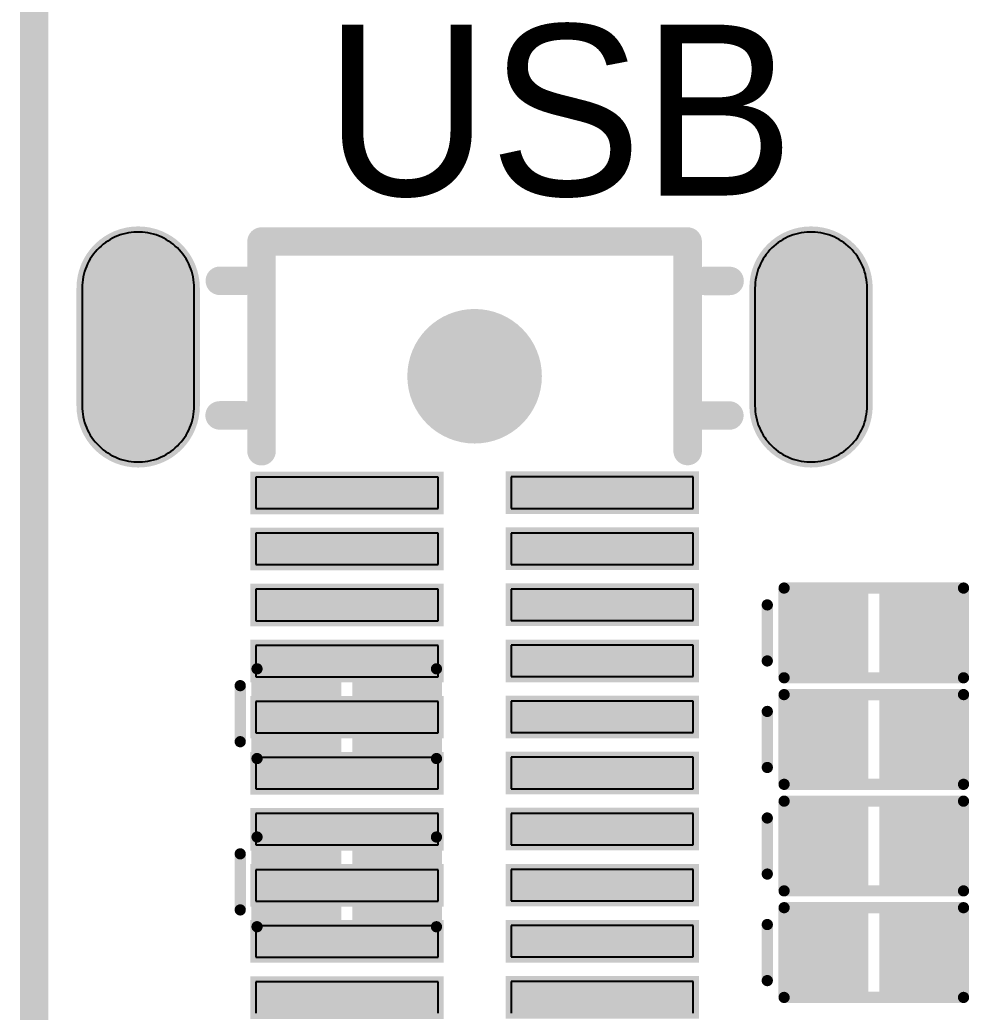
# Model space of a CAD drawing. Header units: millimetres. Extents: x 19.13 to 23.12, y 5.07 to 8.34.
# Drawn here: x 19.1324 to 19.4657, y 5.3896 to 5.738 of the extents above; entities that cross this region are included whole.
import ezdxf

# ---------------------------------------------------------------- set-up
doc = ezdxf.new("R2010")
doc.units = ezdxf.units.MM
doc.header["$MEASUREMENT"] = 0
for name, color, linetype in [('BottomLayer', 5, 'Continuous'), ('BottomOverlay', 54, 'Continuous'), ('BottomPaste', 16, 'Continuous'), ('BottomSolder', 6, 'Continuous'), ('KeepOutLayer', 6, 'Continuous'), ('Mechanical15', 56, 'Continuous'), ('MidLayer1', 16, 'Continuous'), ('MidLayer2', 76, 'Continuous'), ('MidLayer3', 90, 'Continuous'), ('MidLayer4', 156, 'Continuous'), ('MultiLayer', 9, 'Continuous'), ('TopLayer', 1, 'Continuous'), ('TopOverlay', 2, 'Continuous'), ('TopPaste', 8, 'Continuous'), ('TopSolder', 216, 'Continuous')]:
    doc.layers.add(name, color=color, linetype=linetype)

# ---------------------------------------------------------------- blocks, each defined once
blk = doc.blocks.new('ESD0402_B_243')
at = {"layer": 'BottomLayer'}
for points in [[(-0.00591, -0.01181), (-0.00591, 0.01181), (-0.02756, -0.01181), (-0.02756, 0.01181)], [(0.02756, -0.01181), (0.02756, 0.01181), (0.00591, -0.01181), (0.00591, 0.01181)]]:
    blk.add_solid(points, dxfattribs=at)
at = {"layer": 'BottomOverlay', "const_width": 0.00394}
for points in [[(-0.0315, 0.01575), (-0.0315, -0.01575)], [(0.0315, 0.01575), (-0.0315, 0.01575)], [(0.0315, 0.01575), (0.0315, -0.01575)], [(0.0374, 0.00984), (0.0374, -0.00984)], [(0.0315, -0.01575), (-0.0315, -0.01575)]]:
    blk.add_lwpolyline(points, dxfattribs=at)
at = {"layer": 'BottomOverlay', "const_width": 0.00197}
for points in [[(-0.03248, 0.01575, 1), (-0.03051, 0.01575, 1)], [(-0.03248, 0.01575, 1), (-0.03051, 0.01575, 1)], [(0.03051, 0.01575, 1), (0.03248, 0.01575, 1)], [(0.03051, 0.01575, 1), (0.03248, 0.01575, 1)], [(0.03642, 0.00984, 1), (0.03839, 0.00984, 1)], [(0.03642, -0.00984, 1), (0.03839, -0.00984, 1)], [(-0.03248, -0.01575, 1), (-0.03051, -0.01575, 1)], [(-0.03248, -0.01575, 1), (-0.03051, -0.01575, 1)], [(0.03051, -0.01575, 1), (0.03248, -0.01575, 1)], [(0.03051, -0.01575, 1), (0.03248, -0.01575, 1)]]:
    blk.add_lwpolyline(points, format="xyb", close=True, dxfattribs=at)
at = {"layer": 'BottomPaste'}
for points in [[(-0.00591, -0.01181), (-0.00591, 0.01181), (-0.02756, -0.01181), (-0.02756, 0.01181)], [(0.02756, -0.01181), (0.02756, 0.01181), (0.00591, -0.01181), (0.00591, 0.01181)]]:
    blk.add_solid(points, dxfattribs=at)
at = {"layer": 'BottomSolder'}
for points in [[(-0.00191, -0.01581), (-0.00191, 0.01581), (-0.03156, -0.01581), (-0.03156, 0.01581)], [(0.03156, -0.01581), (0.03156, 0.01581), (0.00191, -0.01581), (0.00191, 0.01581)]]:
    blk.add_solid(points, dxfattribs=at)
blk = doc.blocks.new('ESD0402_B_244')
at = {"layer": 'BottomLayer'}
for points in [[(-0.00591, -0.01181), (-0.00591, 0.01181), (-0.02756, -0.01181), (-0.02756, 0.01181)], [(0.02756, -0.01181), (0.02756, 0.01181), (0.00591, -0.01181), (0.00591, 0.01181)]]:
    blk.add_solid(points, dxfattribs=at)
at = {"layer": 'BottomOverlay', "const_width": 0.00394}
for points in [[(-0.0315, 0.01575), (-0.0315, -0.01575)], [(0.0315, 0.01575), (-0.0315, 0.01575)], [(0.0315, 0.01575), (0.0315, -0.01575)], [(0.0374, 0.00984), (0.0374, -0.00984)], [(0.0315, -0.01575), (-0.0315, -0.01575)]]:
    blk.add_lwpolyline(points, dxfattribs=at)
at = {"layer": 'BottomOverlay', "const_width": 0.00197}
for points in [[(-0.03248, 0.01575, 1), (-0.03051, 0.01575, 1)], [(-0.03248, 0.01575, 1), (-0.03051, 0.01575, 1)], [(0.03051, 0.01575, 1), (0.03248, 0.01575, 1)], [(0.03051, 0.01575, 1), (0.03248, 0.01575, 1)], [(0.03642, 0.00984, 1), (0.03839, 0.00984, 1)], [(0.03642, -0.00984, 1), (0.03839, -0.00984, 1)], [(-0.03248, -0.01575, 1), (-0.03051, -0.01575, 1)], [(-0.03248, -0.01575, 1), (-0.03051, -0.01575, 1)], [(0.03051, -0.01575, 1), (0.03248, -0.01575, 1)], [(0.03051, -0.01575, 1), (0.03248, -0.01575, 1)]]:
    blk.add_lwpolyline(points, format="xyb", close=True, dxfattribs=at)
at = {"layer": 'BottomPaste'}
for points in [[(-0.00591, -0.01181), (-0.00591, 0.01181), (-0.02756, -0.01181), (-0.02756, 0.01181)], [(0.02756, -0.01181), (0.02756, 0.01181), (0.00591, -0.01181), (0.00591, 0.01181)]]:
    blk.add_solid(points, dxfattribs=at)
at = {"layer": 'BottomSolder'}
for points in [[(-0.00191, -0.01581), (-0.00191, 0.01581), (-0.03156, -0.01581), (-0.03156, 0.01581)], [(0.03156, -0.01581), (0.03156, 0.01581), (0.00191, -0.01581), (0.00191, 0.01581)]]:
    blk.add_solid(points, dxfattribs=at)
blk = doc.blocks.new('ESD0402_B_245')
at = {"layer": 'BottomLayer'}
for points in [[(-0.00591, -0.01181), (-0.00591, 0.01181), (-0.02756, -0.01181), (-0.02756, 0.01181)], [(0.02756, -0.01181), (0.02756, 0.01181), (0.00591, -0.01181), (0.00591, 0.01181)]]:
    blk.add_solid(points, dxfattribs=at)
at = {"layer": 'BottomOverlay', "const_width": 0.00394}
for points in [[(-0.0315, 0.01575), (-0.0315, -0.01575)], [(0.0315, 0.01575), (-0.0315, 0.01575)], [(0.0315, 0.01575), (0.0315, -0.01575)], [(0.0374, 0.00984), (0.0374, -0.00984)], [(0.0315, -0.01575), (-0.0315, -0.01575)]]:
    blk.add_lwpolyline(points, dxfattribs=at)
at = {"layer": 'BottomOverlay', "const_width": 0.00197}
for points in [[(-0.03248, 0.01575, 1), (-0.03051, 0.01575, 1)], [(-0.03248, 0.01575, 1), (-0.03051, 0.01575, 1)], [(0.03051, 0.01575, 1), (0.03248, 0.01575, 1)], [(0.03051, 0.01575, 1), (0.03248, 0.01575, 1)], [(0.03642, 0.00984, 1), (0.03839, 0.00984, 1)], [(0.03642, -0.00984, 1), (0.03839, -0.00984, 1)], [(-0.03248, -0.01575, 1), (-0.03051, -0.01575, 1)], [(-0.03248, -0.01575, 1), (-0.03051, -0.01575, 1)], [(0.03051, -0.01575, 1), (0.03248, -0.01575, 1)], [(0.03051, -0.01575, 1), (0.03248, -0.01575, 1)]]:
    blk.add_lwpolyline(points, format="xyb", close=True, dxfattribs=at)
at = {"layer": 'BottomPaste'}
for points in [[(-0.00591, -0.01181), (-0.00591, 0.01181), (-0.02756, -0.01181), (-0.02756, 0.01181)], [(0.02756, -0.01181), (0.02756, 0.01181), (0.00591, -0.01181), (0.00591, 0.01181)]]:
    blk.add_solid(points, dxfattribs=at)
at = {"layer": 'BottomSolder'}
for points in [[(-0.00191, -0.01581), (-0.00191, 0.01581), (-0.03156, -0.01581), (-0.03156, 0.01581)], [(0.03156, -0.01581), (0.03156, 0.01581), (0.00191, -0.01581), (0.00191, 0.01581)]]:
    blk.add_solid(points, dxfattribs=at)
blk = doc.blocks.new('ESD0402_B_246')
at = {"layer": 'BottomLayer'}
for points in [[(-0.00591, -0.01181), (-0.00591, 0.01181), (-0.02756, -0.01181), (-0.02756, 0.01181)], [(0.02756, -0.01181), (0.02756, 0.01181), (0.00591, -0.01181), (0.00591, 0.01181)]]:
    blk.add_solid(points, dxfattribs=at)
at = {"layer": 'BottomOverlay', "const_width": 0.00394}
for points in [[(-0.0315, 0.01575), (-0.0315, -0.01575)], [(0.0315, 0.01575), (-0.0315, 0.01575)], [(0.0315, 0.01575), (0.0315, -0.01575)], [(0.0374, 0.00984), (0.0374, -0.00984)], [(0.0315, -0.01575), (-0.0315, -0.01575)]]:
    blk.add_lwpolyline(points, dxfattribs=at)
at = {"layer": 'BottomOverlay', "const_width": 0.00197}
for points in [[(-0.03248, 0.01575, 1), (-0.03051, 0.01575, 1)], [(-0.03248, 0.01575, 1), (-0.03051, 0.01575, 1)], [(0.03051, 0.01575, 1), (0.03248, 0.01575, 1)], [(0.03051, 0.01575, 1), (0.03248, 0.01575, 1)], [(0.03642, 0.00984, 1), (0.03839, 0.00984, 1)], [(0.03642, -0.00984, 1), (0.03839, -0.00984, 1)], [(-0.03248, -0.01575, 1), (-0.03051, -0.01575, 1)], [(-0.03248, -0.01575, 1), (-0.03051, -0.01575, 1)], [(0.03051, -0.01575, 1), (0.03248, -0.01575, 1)], [(0.03051, -0.01575, 1), (0.03248, -0.01575, 1)]]:
    blk.add_lwpolyline(points, format="xyb", close=True, dxfattribs=at)
at = {"layer": 'BottomPaste'}
for points in [[(-0.00591, -0.01181), (-0.00591, 0.01181), (-0.02756, -0.01181), (-0.02756, 0.01181)], [(0.02756, -0.01181), (0.02756, 0.01181), (0.00591, -0.01181), (0.00591, 0.01181)]]:
    blk.add_solid(points, dxfattribs=at)
at = {"layer": 'BottomSolder'}
for points in [[(-0.00191, -0.01581), (-0.00191, 0.01581), (-0.03156, -0.01581), (-0.03156, 0.01581)], [(0.03156, -0.01581), (0.03156, 0.01581), (0.00191, -0.01581), (0.00191, 0.01581)]]:
    blk.add_solid(points, dxfattribs=at)
blk = doc.blocks.new('ESD0402_B_247')
at = {"layer": 'BottomLayer'}
for points in [[(-0.00591, -0.01181), (-0.00591, 0.01181), (-0.02756, -0.01181), (-0.02756, 0.01181)], [(0.02756, -0.01181), (0.02756, 0.01181), (0.00591, -0.01181), (0.00591, 0.01181)]]:
    blk.add_solid(points, dxfattribs=at)
at = {"layer": 'BottomOverlay', "const_width": 0.00394}
for points in [[(-0.0315, 0.01575), (-0.0315, -0.01575)], [(0.0315, 0.01575), (-0.0315, 0.01575)], [(0.0315, 0.01575), (0.0315, -0.01575)], [(0.0374, 0.00984), (0.0374, -0.00984)], [(0.0315, -0.01575), (-0.0315, -0.01575)]]:
    blk.add_lwpolyline(points, dxfattribs=at)
at = {"layer": 'BottomOverlay', "const_width": 0.00197}
for points in [[(-0.03248, 0.01575, 1), (-0.03051, 0.01575, 1)], [(-0.03248, 0.01575, 1), (-0.03051, 0.01575, 1)], [(0.03051, 0.01575, 1), (0.03248, 0.01575, 1)], [(0.03051, 0.01575, 1), (0.03248, 0.01575, 1)], [(0.03642, 0.00984, 1), (0.03839, 0.00984, 1)], [(0.03642, -0.00984, 1), (0.03839, -0.00984, 1)], [(-0.03248, -0.01575, 1), (-0.03051, -0.01575, 1)], [(-0.03248, -0.01575, 1), (-0.03051, -0.01575, 1)], [(0.03051, -0.01575, 1), (0.03248, -0.01575, 1)], [(0.03051, -0.01575, 1), (0.03248, -0.01575, 1)]]:
    blk.add_lwpolyline(points, format="xyb", close=True, dxfattribs=at)
at = {"layer": 'BottomPaste'}
for points in [[(-0.00591, -0.01181), (-0.00591, 0.01181), (-0.02756, -0.01181), (-0.02756, 0.01181)], [(0.02756, -0.01181), (0.02756, 0.01181), (0.00591, -0.01181), (0.00591, 0.01181)]]:
    blk.add_solid(points, dxfattribs=at)
at = {"layer": 'BottomSolder'}
for points in [[(-0.00191, -0.01581), (-0.00191, 0.01581), (-0.03156, -0.01581), (-0.03156, 0.01581)], [(0.03156, -0.01581), (0.03156, 0.01581), (0.00191, -0.01581), (0.00191, 0.01581)]]:
    blk.add_solid(points, dxfattribs=at)
blk = doc.blocks.new('ESD0402_B_248')
at = {"layer": 'BottomLayer'}
for points in [[(-0.00591, -0.01181), (-0.00591, 0.01181), (-0.02756, -0.01181), (-0.02756, 0.01181)], [(0.02756, -0.01181), (0.02756, 0.01181), (0.00591, -0.01181), (0.00591, 0.01181)]]:
    blk.add_solid(points, dxfattribs=at)
at = {"layer": 'BottomOverlay', "const_width": 0.00394}
for points in [[(-0.0315, 0.01575), (-0.0315, -0.01575)], [(0.0315, 0.01575), (-0.0315, 0.01575)], [(0.0315, 0.01575), (0.0315, -0.01575)], [(0.0374, 0.00984), (0.0374, -0.00984)], [(0.0315, -0.01575), (-0.0315, -0.01575)]]:
    blk.add_lwpolyline(points, dxfattribs=at)
at = {"layer": 'BottomOverlay', "const_width": 0.00197}
for points in [[(-0.03248, 0.01575, 1), (-0.03051, 0.01575, 1)], [(-0.03248, 0.01575, 1), (-0.03051, 0.01575, 1)], [(0.03051, 0.01575, 1), (0.03248, 0.01575, 1)], [(0.03051, 0.01575, 1), (0.03248, 0.01575, 1)], [(0.03642, 0.00984, 1), (0.03839, 0.00984, 1)], [(0.03642, -0.00984, 1), (0.03839, -0.00984, 1)], [(-0.03248, -0.01575, 1), (-0.03051, -0.01575, 1)], [(-0.03248, -0.01575, 1), (-0.03051, -0.01575, 1)], [(0.03051, -0.01575, 1), (0.03248, -0.01575, 1)], [(0.03051, -0.01575, 1), (0.03248, -0.01575, 1)]]:
    blk.add_lwpolyline(points, format="xyb", close=True, dxfattribs=at)
at = {"layer": 'BottomPaste'}
for points in [[(-0.00591, -0.01181), (-0.00591, 0.01181), (-0.02756, -0.01181), (-0.02756, 0.01181)], [(0.02756, -0.01181), (0.02756, 0.01181), (0.00591, -0.01181), (0.00591, 0.01181)]]:
    blk.add_solid(points, dxfattribs=at)
at = {"layer": 'BottomSolder'}
for points in [[(-0.00191, -0.01581), (-0.00191, 0.01581), (-0.03156, -0.01581), (-0.03156, 0.01581)], [(0.03156, -0.01581), (0.03156, 0.01581), (0.00191, -0.01581), (0.00191, 0.01581)]]:
    blk.add_solid(points, dxfattribs=at)
blk = doc.blocks.new('TYPE_C_SMD_GT_USB_7092A_502')
at = {"layer": 'BottomLayer', "const_width": 0.03937}
for points in [[(-0.11811, -0.13878), (-0.11811, -0.18012)], [(0.11811, -0.13878), (0.11811, -0.18012)]]:
    blk.add_lwpolyline(points, dxfattribs=at)
at = {"layer": 'BottomLayer'}
for points, const_width in [([(-0.12795, -0.13878, 1), (-0.10827, -0.13878, 1)], 0.01969), ([(0.10827, -0.13878, 1), (0.12795, -0.13878, 1)], 0.01969), ([(-0.01181, -0.14917, 1), (0.01181, -0.14917, 1)], 0.02362), ([(-0.12795, -0.18012, 1), (-0.10827, -0.18012, 1)], 0.01969), ([(0.10827, -0.18012, 1), (0.12795, -0.18012, 1)], 0.01969)]:
    blk.add_lwpolyline(points, format="xyb", close=True, dxfattribs=dict(at, const_width=const_width))
at = {"layer": 'BottomSolder', "const_width": 0.04331}
for points in [[(-0.11811, -0.13878), (-0.11811, -0.18012)], [(0.11811, -0.13878), (0.11811, -0.18012)]]:
    blk.add_lwpolyline(points, dxfattribs=at)
at = {"layer": 'BottomSolder', "const_width": 0.02165}
for points in [[(-0.12894, -0.13878, 1), (-0.10728, -0.13878, 1)], [(0.10728, -0.13878, 1), (0.12894, -0.13878, 1)], [(-0.12894, -0.18012, 1), (-0.10728, -0.18012, 1)], [(0.10728, -0.18012, 1), (0.12894, -0.18012, 1)]]:
    blk.add_lwpolyline(points, format="xyb", close=True, dxfattribs=at)
at = {"layer": 'Mechanical15'}
for points, const_width in [([(0.00984, -0.14917, 1), (-0.00984, -0.14917, 1)], 0.01969), ([(-0.01476, -0.14917, 1), (-0.00492, -0.14917, 1)], 0.00984), ([(0.00492, -0.14917, 1), (0.01476, -0.14917, 1)], 0.00984)]:
    blk.add_lwpolyline(points, format="xyb", close=True, dxfattribs=dict(at, const_width=const_width))
at = {"layer": 'MidLayer1', "const_width": 0.03937}
for points in [[(-0.11811, -0.13878), (-0.11811, -0.18012)], [(0.11811, -0.13878), (0.11811, -0.18012)]]:
    blk.add_lwpolyline(points, dxfattribs=at)
at = {"layer": 'MidLayer1'}
for points, const_width in [([(-0.12795, -0.13878, 1), (-0.10827, -0.13878, 1)], 0.01969), ([(0.10827, -0.13878, 1), (0.12795, -0.13878, 1)], 0.01969), ([(-0.01181, -0.14917, 1), (0.01181, -0.14917, 1)], 0.02362), ([(-0.12795, -0.18012, 1), (-0.10827, -0.18012, 1)], 0.01969), ([(0.10827, -0.18012, 1), (0.12795, -0.18012, 1)], 0.01969)]:
    blk.add_lwpolyline(points, format="xyb", close=True, dxfattribs=dict(at, const_width=const_width))
at = {"layer": 'MidLayer2', "const_width": 0.03937}
for points in [[(-0.11811, -0.13878), (-0.11811, -0.18012)], [(0.11811, -0.13878), (0.11811, -0.18012)]]:
    blk.add_lwpolyline(points, dxfattribs=at)
at = {"layer": 'MidLayer2'}
for points, const_width in [([(-0.12795, -0.13878, 1), (-0.10827, -0.13878, 1)], 0.01969), ([(0.10827, -0.13878, 1), (0.12795, -0.13878, 1)], 0.01969), ([(-0.01181, -0.14917, 1), (0.01181, -0.14917, 1)], 0.02362), ([(-0.12795, -0.18012, 1), (-0.10827, -0.18012, 1)], 0.01969), ([(0.10827, -0.18012, 1), (0.12795, -0.18012, 1)], 0.01969)]:
    blk.add_lwpolyline(points, format="xyb", close=True, dxfattribs=dict(at, const_width=const_width))
at = {"layer": 'MidLayer3', "const_width": 0.03937}
for points in [[(-0.11811, -0.13878), (-0.11811, -0.18012)], [(0.11811, -0.13878), (0.11811, -0.18012)]]:
    blk.add_lwpolyline(points, dxfattribs=at)
at = {"layer": 'MidLayer3'}
for points, const_width in [([(-0.12795, -0.13878, 1), (-0.10827, -0.13878, 1)], 0.01969), ([(0.10827, -0.13878, 1), (0.12795, -0.13878, 1)], 0.01969), ([(-0.01181, -0.14917, 1), (0.01181, -0.14917, 1)], 0.02362), ([(-0.12795, -0.18012, 1), (-0.10827, -0.18012, 1)], 0.01969), ([(0.10827, -0.18012, 1), (0.12795, -0.18012, 1)], 0.01969)]:
    blk.add_lwpolyline(points, format="xyb", close=True, dxfattribs=dict(at, const_width=const_width))
at = {"layer": 'MidLayer4', "const_width": 0.03937}
for points in [[(-0.11811, -0.13878), (-0.11811, -0.18012)], [(0.11811, -0.13878), (0.11811, -0.18012)]]:
    blk.add_lwpolyline(points, dxfattribs=at)
at = {"layer": 'MidLayer4'}
for points, const_width in [([(-0.12795, -0.13878, 1), (-0.10827, -0.13878, 1)], 0.01969), ([(0.10827, -0.13878, 1), (0.12795, -0.13878, 1)], 0.01969), ([(-0.01181, -0.14917, 1), (0.01181, -0.14917, 1)], 0.02362), ([(-0.12795, -0.18012, 1), (-0.10827, -0.18012, 1)], 0.01969), ([(0.10827, -0.18012, 1), (0.12795, -0.18012, 1)], 0.01969)]:
    blk.add_lwpolyline(points, format="xyb", close=True, dxfattribs=dict(at, const_width=const_width))
at = {"layer": 'MultiLayer', "const_width": 0.03937}
for points in [[(-0.11811, -0.13878), (-0.11811, -0.18012)], [(0.11811, -0.13878), (0.11811, -0.18012)]]:
    blk.add_lwpolyline(points, dxfattribs=at)
at = {"layer": 'MultiLayer'}
for points, const_width in [([(-0.12795, -0.13878, 1), (-0.10827, -0.13878, 1)], 0.01969), ([(0.10827, -0.13878, 1), (0.12795, -0.13878, 1)], 0.01969), ([(-0.01181, -0.14917, 1), (0.01181, -0.14917, 1)], 0.02362), ([(-0.12795, -0.18012, 1), (-0.10827, -0.18012, 1)], 0.01969), ([(0.10827, -0.18012, 1), (0.12795, -0.18012, 1)], 0.01969)]:
    blk.add_lwpolyline(points, format="xyb", close=True, dxfattribs=dict(at, const_width=const_width))
at = {"layer": 'TopLayer', "const_width": 0.03937}
for points in [[(-0.11811, -0.13878), (-0.11811, -0.18012)], [(0.11811, -0.13878), (0.11811, -0.18012)]]:
    blk.add_lwpolyline(points, dxfattribs=at)
at = {"layer": 'TopLayer'}
for points, const_width in [([(-0.12795, -0.13878, 1), (-0.10827, -0.13878, 1)], 0.01969), ([(0.10827, -0.13878, 1), (0.12795, -0.13878, 1)], 0.01969), ([(-0.01181, -0.14917, 1), (0.01181, -0.14917, 1)], 0.02362), ([(-0.12795, -0.18012, 1), (-0.10827, -0.18012, 1)], 0.01969), ([(0.10827, -0.18012, 1), (0.12795, -0.18012, 1)], 0.01969)]:
    blk.add_lwpolyline(points, format="xyb", close=True, dxfattribs=dict(at, const_width=const_width))
for points in [[(-0.07679, 0.07437), (-0.07679, 0.06335), (-0.01282, 0.07437), (-0.01282, 0.06335)], [(0.07679, 0.06343), (0.07679, 0.07445), (0.01282, 0.06343), (0.01282, 0.07445)], [(-0.07679, 0.05468), (-0.07679, 0.04366), (-0.01282, 0.05468), (-0.01282, 0.04366)], [(0.07679, 0.04374), (0.07679, 0.05476), (0.01282, 0.04374), (0.01282, 0.05476)], [(-0.07679, 0.035), (-0.07679, 0.02398), (-0.01282, 0.035), (-0.01282, 0.02398)], [(0.07679, 0.02406), (0.07679, 0.03508), (0.01282, 0.02406), (0.01282, 0.03508)], [(-0.07679, 0.01531), (-0.07679, 0.00429), (-0.01282, 0.01531), (-0.01282, 0.00429)], [(0.07679, 0.00437), (0.07679, 0.01539), (0.01282, 0.00437), (0.01282, 0.01539)], [(-0.07679, -0.00437), (-0.07679, -0.01539), (-0.01282, -0.00437), (-0.01282, -0.01539)], [(0.07679, -0.01531), (0.07679, -0.00429), (0.01282, -0.01531), (0.01282, -0.00429)], [(-0.07679, -0.02406), (-0.07679, -0.03508), (-0.01282, -0.02406), (-0.01282, -0.03508)], [(0.07679, -0.035), (0.07679, -0.02398), (0.01282, -0.035), (0.01282, -0.02398)], [(-0.07679, -0.04374), (-0.07679, -0.05476), (-0.01282, -0.04374), (-0.01282, -0.05476)], [(0.07679, -0.05468), (0.07679, -0.04366), (0.01282, -0.05468), (0.01282, -0.04366)], [(-0.07679, -0.06343), (-0.07679, -0.07445), (-0.01282, -0.06343), (-0.01282, -0.07445)], [(0.07679, -0.07437), (0.07679, -0.06335), (0.01282, -0.07437), (0.01282, -0.06335)], [(-0.07679, -0.08311), (-0.07679, -0.09413), (-0.01282, -0.08311), (-0.01282, -0.09413)], [(0.07679, -0.09405), (0.07679, -0.08303), (0.01282, -0.09405), (0.01282, -0.08303)], [(-0.07679, -0.1028), (-0.07679, -0.11382), (-0.01282, -0.1028), (-0.01282, -0.11382)], [(0.07679, -0.11374), (0.07679, -0.10272), (0.01282, -0.11374), (0.01282, -0.10272)]]:
    blk.add_solid(points, dxfattribs=at)
at = {"layer": 'TopOverlay', "const_width": 0.01}
for points in [[(-0.0748, -0.12292), (-0.0748, -0.19646)], [(0.0748, -0.12284), (0.0748, -0.19646)], [(-0.08071, -0.13538), (-0.08944, -0.13538)], [(0.08952, -0.13543), (0.08071, -0.13543)], [(-0.08071, -0.18263), (-0.08953, -0.18263)], [(0.08944, -0.18268), (0.08071, -0.18268)], [(0.0748, -0.19646), (-0.0748, -0.19646)]]:
    blk.add_lwpolyline(points, dxfattribs=at)
at = {"layer": 'TopOverlay', "const_width": 0.005}
for points in [[(-0.0773, -0.12292, 1), (-0.0723, -0.12292, 1)], [(0.0723, -0.12284, 1), (0.0773, -0.12284, 1)], [(-0.09194, -0.13538, 1), (-0.08694, -0.13538, 1)], [(-0.08321, -0.13538, 1), (-0.07821, -0.13538, 1)], [(0.07821, -0.13543, 1), (0.08321, -0.13543, 1)], [(0.08702, -0.13543, 1), (0.09202, -0.13543, 1)], [(-0.09203, -0.18263, 1), (-0.08703, -0.18263, 1)], [(-0.08321, -0.18263, 1), (-0.07821, -0.18263, 1)], [(0.07821, -0.18268, 1), (0.08321, -0.18268, 1)], [(0.08694, -0.18268, 1), (0.09194, -0.18268, 1)], [(-0.0773, -0.19646, 1), (-0.0723, -0.19646, 1)], [(-0.0773, -0.19646, 1), (-0.0723, -0.19646, 1)], [(0.0723, -0.19646, 1), (0.0773, -0.19646, 1)], [(0.0723, -0.19646, 1), (0.0773, -0.19646, 1)]]:
    blk.add_lwpolyline(points, format="xyb", close=True, dxfattribs=at)
at = {"layer": 'TopPaste'}
for p, q in [((-0.07679, 0.07437), (-0.07679, 0.06335)), ((-0.01282, 0.06335), (-0.01282, 0.07437)), ((0.01282, 0.07445), (0.01282, 0.06343)), ((0.07679, 0.06343), (0.07679, 0.07445)), ((-0.07679, 0.06335), (-0.01282, 0.06335)), ((0.01282, 0.06343), (0.07679, 0.06343)), ((-0.01282, 0.05468), (-0.07679, 0.05468)), ((-0.07679, 0.05468), (-0.07679, 0.04366)), ((-0.01282, 0.04366), (-0.01282, 0.05468)), ((0.07679, 0.05476), (0.01282, 0.05476)), ((0.01282, 0.05476), (0.01282, 0.04374)), ((0.07679, 0.04374), (0.07679, 0.05476)), ((-0.07679, 0.04366), (-0.01282, 0.04366)), ((0.01282, 0.04374), (0.07679, 0.04374)), ((-0.01282, 0.035), (-0.07679, 0.035)), ((-0.07679, 0.035), (-0.07679, 0.02398)), ((-0.01282, 0.02398), (-0.01282, 0.035)), ((0.07679, 0.03508), (0.01282, 0.03508)), ((0.01282, 0.03508), (0.01282, 0.02406)), ((0.07679, 0.02406), (0.07679, 0.03508)), ((-0.07679, 0.02398), (-0.01282, 0.02398)), ((0.01282, 0.02406), (0.07679, 0.02406)), ((-0.01282, 0.01531), (-0.07679, 0.01531)), ((-0.07679, 0.01531), (-0.07679, 0.00429)), ((-0.01282, 0.00429), (-0.01282, 0.01531)), ((0.07679, 0.01539), (0.01282, 0.01539)), ((0.01282, 0.01539), (0.01282, 0.00437)), ((0.07679, 0.00437), (0.07679, 0.01539)), ((-0.07679, 0.00429), (-0.01282, 0.00429)), ((0.01282, 0.00437), (0.07679, 0.00437)), ((-0.01282, -0.00437), (-0.07679, -0.00437)), ((-0.07679, -0.00437), (-0.07679, -0.01539)), ((-0.01282, -0.01539), (-0.01282, -0.00437)), ((0.07679, -0.00429), (0.01282, -0.00429)), ((0.01282, -0.00429), (0.01282, -0.01531)), ((0.07679, -0.01531), (0.07679, -0.00429)), ((-0.07679, -0.01539), (-0.01282, -0.01539)), ((0.01282, -0.01531), (0.07679, -0.01531)), ((-0.01282, -0.02406), (-0.07679, -0.02406)), ((-0.07679, -0.02406), (-0.07679, -0.03508)), ((-0.01282, -0.03508), (-0.01282, -0.02406)), ((0.07679, -0.02398), (0.01282, -0.02398)), ((0.01282, -0.02398), (0.01282, -0.035)), ((0.07679, -0.035), (0.07679, -0.02398)), ((-0.07679, -0.03508), (-0.01282, -0.03508)), ((0.01282, -0.035), (0.07679, -0.035)), ((-0.01282, -0.04374), (-0.07679, -0.04374)), ((-0.07679, -0.04374), (-0.07679, -0.05476)), ((-0.01282, -0.05476), (-0.01282, -0.04374)), ((0.07679, -0.04366), (0.01282, -0.04366)), ((0.01282, -0.04366), (0.01282, -0.05468)), ((0.07679, -0.05468), (0.07679, -0.04366)), ((-0.07679, -0.05476), (-0.01282, -0.05476)), ((0.01282, -0.05468), (0.07679, -0.05468)), ((-0.01282, -0.06343), (-0.07679, -0.06343)), ((-0.07679, -0.06343), (-0.07679, -0.07445)), ((-0.01282, -0.07445), (-0.01282, -0.06343)), ((0.07679, -0.06335), (0.01282, -0.06335)), ((0.01282, -0.06335), (0.01282, -0.07437)), ((0.07679, -0.07437), (0.07679, -0.06335)), ((-0.07679, -0.07445), (-0.01282, -0.07445)), ((0.01282, -0.07437), (0.07679, -0.07437)), ((-0.01282, -0.08311), (-0.07679, -0.08311)), ((-0.07679, -0.08311), (-0.07679, -0.09413)), ((-0.01282, -0.09413), (-0.01282, -0.08311)), ((0.07679, -0.08303), (0.01282, -0.08303)), ((0.01282, -0.08303), (0.01282, -0.09405)), ((0.07679, -0.09405), (0.07679, -0.08303)), ((0.01282, -0.09405), (0.07679, -0.09405)), ((-0.07679, -0.09413), (-0.01282, -0.09413)), ((-0.01282, -0.1028), (-0.07679, -0.1028)), ((-0.07679, -0.1028), (-0.07679, -0.11382)), ((-0.01282, -0.11382), (-0.01282, -0.1028)), ((0.07679, -0.10272), (0.01282, -0.10272)), ((0.01282, -0.10272), (0.01282, -0.11374)), ((0.07679, -0.11374), (0.07679, -0.10272)), ((-0.07679, -0.11382), (-0.01282, -0.11382)), ((0.01282, -0.11374), (0.07679, -0.11374)), ((-0.12795, -0.12173), (-0.12879, -0.12224)), ((-0.12709, -0.12126), (-0.12795, -0.12173)), ((-0.12621, -0.12084), (-0.12709, -0.12126)), ((-0.1253, -0.12046), (-0.12621, -0.12084)), ((-0.12438, -0.12012), (-0.1253, -0.12046)), ((-0.12344, -0.11983), (-0.12438, -0.12012)), ((-0.12249, -0.11959), (-0.12344, -0.11983)), ((-0.12153, -0.11939), (-0.12249, -0.11959)), ((-0.12056, -0.11925), (-0.12153, -0.11939)), ((-0.11958, -0.11915), (-0.12056, -0.11925)), ((-0.1186, -0.1191), (-0.11958, -0.11915)), ((-0.11762, -0.1191), (-0.1186, -0.1191)), ((-0.11664, -0.11915), (-0.11762, -0.1191)), ((-0.11566, -0.11925), (-0.11664, -0.11915)), ((-0.11469, -0.11939), (-0.11566, -0.11925)), ((-0.11373, -0.11959), (-0.11469, -0.11939)), ((-0.11278, -0.11983), (-0.11373, -0.11959)), ((-0.11184, -0.12012), (-0.11278, -0.11983)), ((-0.11092, -0.12046), (-0.11184, -0.12012)), ((-0.11001, -0.12084), (-0.11092, -0.12046)), ((-0.10913, -0.12126), (-0.11001, -0.12084)), ((-0.10827, -0.12173), (-0.10913, -0.12126)), ((-0.10743, -0.12224), (-0.10827, -0.12173)), ((0.10827, -0.12173), (0.10743, -0.12224)), ((0.10913, -0.12126), (0.10827, -0.12173)), ((0.11001, -0.12084), (0.10913, -0.12126)), ((0.11092, -0.12046), (0.11001, -0.12084)), ((0.11184, -0.12012), (0.11092, -0.12046)), ((0.11278, -0.11983), (0.11184, -0.12012)), ((0.11373, -0.11959), (0.11278, -0.11983)), ((0.11469, -0.11939), (0.11373, -0.11959)), ((0.11566, -0.11925), (0.11469, -0.11939)), ((0.11664, -0.11915), (0.11566, -0.11925)), ((0.11762, -0.1191), (0.11664, -0.11915)), ((0.1186, -0.1191), (0.11762, -0.1191)), ((0.11958, -0.11915), (0.1186, -0.1191)), ((0.12056, -0.11925), (0.11958, -0.11915)), ((0.12153, -0.11939), (0.12056, -0.11925)), ((0.12249, -0.11959), (0.12153, -0.11939)), ((0.12344, -0.11983), (0.12249, -0.11959)), ((0.12438, -0.12012), (0.12344, -0.11983)), ((0.1253, -0.12046), (0.12438, -0.12012)), ((0.12621, -0.12084), (0.1253, -0.12046)), ((0.12709, -0.12126), (0.12621, -0.12084)), ((0.12795, -0.12173), (0.12709, -0.12126)), ((0.12879, -0.12224), (0.12795, -0.12173)), ((-0.13254, -0.12539), (-0.13319, -0.12613)), ((-0.13185, -0.12469), (-0.13254, -0.12539)), ((-0.13114, -0.12402), (-0.13185, -0.12469)), ((-0.13038, -0.12339), (-0.13114, -0.12402)), ((-0.1296, -0.1228), (-0.13038, -0.12339)), ((-0.12879, -0.12224), (-0.1296, -0.1228)), ((-0.10662, -0.1228), (-0.10743, -0.12224)), ((-0.10584, -0.12339), (-0.10662, -0.1228)), ((-0.10508, -0.12402), (-0.10584, -0.12339)), ((-0.10436, -0.12469), (-0.10508, -0.12402)), ((-0.10368, -0.12539), (-0.10436, -0.12469)), ((-0.10303, -0.12613), (-0.10368, -0.12539)), ((0.10368, -0.12539), (0.10303, -0.12613)), ((0.10436, -0.12469), (0.10368, -0.12539)), ((0.10508, -0.12402), (0.10436, -0.12469)), ((0.10584, -0.12339), (0.10508, -0.12402)), ((0.10662, -0.1228), (0.10584, -0.12339)), ((0.10743, -0.12224), (0.10662, -0.1228)), ((0.1296, -0.1228), (0.12879, -0.12224)), ((0.13038, -0.12339), (0.1296, -0.1228)), ((0.13114, -0.12402), (0.13038, -0.12339)), ((0.13185, -0.12469), (0.13114, -0.12402)), ((0.13254, -0.12539), (0.13185, -0.12469)), ((0.13319, -0.12613), (0.13254, -0.12539)), ((-0.13491, -0.12852), (-0.1354, -0.12937)), ((-0.13437, -0.12769), (-0.13491, -0.12852)), ((-0.1338, -0.12689), (-0.13437, -0.12769)), ((-0.13319, -0.12613), (-0.1338, -0.12689)), ((-0.10242, -0.12689), (-0.10303, -0.12613)), ((-0.10185, -0.12769), (-0.10242, -0.12689)), ((-0.10131, -0.12852), (-0.10185, -0.12769)), ((-0.10082, -0.12937), (-0.10131, -0.12852)), ((0.10131, -0.12852), (0.10082, -0.12937)), ((0.10185, -0.12769), (0.10131, -0.12852)), ((0.10242, -0.12689), (0.10185, -0.12769)), ((0.10303, -0.12613), (0.10242, -0.12689)), ((0.1338, -0.12689), (0.13319, -0.12613)), ((0.13437, -0.12769), (0.1338, -0.12689)), ((0.13491, -0.12852), (0.13437, -0.12769)), ((0.1354, -0.12937), (0.13491, -0.12852)), ((-0.13661, -0.13205), (-0.13692, -0.13298)), ((-0.13625, -0.13113), (-0.13661, -0.13205)), ((-0.13585, -0.13024), (-0.13625, -0.13113)), ((-0.1354, -0.12937), (-0.13585, -0.13024)), ((-0.10037, -0.13024), (-0.10082, -0.12937)), ((-0.09997, -0.13113), (-0.10037, -0.13024)), ((-0.09961, -0.13205), (-0.09997, -0.13113)), ((-0.0993, -0.13298), (-0.09961, -0.13205)), ((0.09961, -0.13205), (0.0993, -0.13298)), ((0.09997, -0.13113), (0.09961, -0.13205)), ((0.10037, -0.13024), (0.09997, -0.13113)), ((0.10082, -0.12937), (0.10037, -0.13024)), ((0.13585, -0.13024), (0.1354, -0.12937)), ((0.13625, -0.13113), (0.13585, -0.13024)), ((0.13661, -0.13205), (0.13625, -0.13113)), ((0.13692, -0.13298), (0.13661, -0.13205)), ((-0.13758, -0.13585), (-0.1377, -0.13682)), ((-0.1374, -0.13488), (-0.13758, -0.13585)), ((-0.13719, -0.13392), (-0.1374, -0.13488)), ((-0.13692, -0.13298), (-0.13719, -0.13392)), ((-0.09903, -0.13392), (-0.0993, -0.13298)), ((-0.09882, -0.13488), (-0.09903, -0.13392)), ((-0.09864, -0.13585), (-0.09882, -0.13488)), ((-0.09852, -0.13682), (-0.09864, -0.13585)), ((0.09864, -0.13585), (0.09852, -0.13682)), ((0.09882, -0.13488), (0.09864, -0.13585)), ((0.09903, -0.13392), (0.09882, -0.13488)), ((0.0993, -0.13298), (0.09903, -0.13392)), ((0.13719, -0.13392), (0.13692, -0.13298)), ((0.1374, -0.13488), (0.13719, -0.13392)), ((0.13758, -0.13585), (0.1374, -0.13488)), ((0.1377, -0.13682), (0.13758, -0.13585)), ((-0.13777, -0.1378), (-0.1378, -0.13878)), ((-0.1378, -0.13878), (-0.1378, -0.18012)), ((-0.1377, -0.13682), (-0.13777, -0.1378)), ((-0.09845, -0.1378), (-0.09852, -0.13682)), ((-0.09842, -0.13878), (-0.09845, -0.1378)), ((-0.09842, -0.18012), (-0.09842, -0.13878)), ((0.09845, -0.1378), (0.09842, -0.13878)), ((0.09842, -0.13878), (0.09842, -0.18012)), ((0.09852, -0.13682), (0.09845, -0.1378)), ((0.13777, -0.1378), (0.1377, -0.13682)), ((0.1378, -0.13878), (0.13777, -0.1378)), ((0.1378, -0.18012), (0.1378, -0.13878)), ((-0.1378, -0.18012), (-0.13777, -0.1811)), ((-0.13777, -0.1811), (-0.1377, -0.18208)), ((-0.09852, -0.18208), (-0.09845, -0.1811)), ((-0.09845, -0.1811), (-0.09842, -0.18012)), ((0.09842, -0.18012), (0.09845, -0.1811)), ((0.09845, -0.1811), (0.09852, -0.18208)), ((0.1377, -0.18208), (0.13777, -0.1811)), ((0.13777, -0.1811), (0.1378, -0.18012)), ((-0.1377, -0.18208), (-0.13758, -0.18305)), ((-0.13758, -0.18305), (-0.1374, -0.18402)), ((-0.1374, -0.18402), (-0.13719, -0.18497)), ((-0.09903, -0.18497), (-0.09882, -0.18402)), ((-0.09882, -0.18402), (-0.09864, -0.18305)), ((-0.09864, -0.18305), (-0.09852, -0.18208)), ((0.09852, -0.18208), (0.09864, -0.18305)), ((0.09864, -0.18305), (0.09882, -0.18402)), ((0.09882, -0.18402), (0.09903, -0.18497)), ((0.13719, -0.18497), (0.1374, -0.18402)), ((0.1374, -0.18402), (0.13758, -0.18305)), ((0.13758, -0.18305), (0.1377, -0.18208)), ((-0.13719, -0.18497), (-0.13692, -0.18592)), ((-0.13692, -0.18592), (-0.13661, -0.18685)), ((-0.13661, -0.18685), (-0.13625, -0.18776)), ((-0.13625, -0.18776), (-0.13585, -0.18866)), ((-0.10037, -0.18866), (-0.09997, -0.18776)), ((-0.09997, -0.18776), (-0.09961, -0.18685)), ((-0.09961, -0.18685), (-0.0993, -0.18592)), ((-0.0993, -0.18592), (-0.09903, -0.18497)), ((0.09903, -0.18497), (0.0993, -0.18592)), ((0.0993, -0.18592), (0.09961, -0.18685)), ((0.09961, -0.18685), (0.09997, -0.18776)), ((0.09997, -0.18776), (0.10037, -0.18866)), ((0.13585, -0.18866), (0.13625, -0.18776)), ((0.13625, -0.18776), (0.13661, -0.18685)), ((0.13661, -0.18685), (0.13692, -0.18592)), ((0.13692, -0.18592), (0.13719, -0.18497)), ((-0.13585, -0.18866), (-0.1354, -0.18953)), ((-0.1354, -0.18953), (-0.13491, -0.19038)), ((-0.13491, -0.19038), (-0.13437, -0.19121)), ((-0.13437, -0.19121), (-0.1338, -0.192)), ((-0.10242, -0.192), (-0.10185, -0.19121)), ((-0.10185, -0.19121), (-0.10131, -0.19038)), ((-0.10131, -0.19038), (-0.10082, -0.18953)), ((-0.10082, -0.18953), (-0.10037, -0.18866)), ((0.10037, -0.18866), (0.10082, -0.18953)), ((0.10082, -0.18953), (0.10131, -0.19038)), ((0.10131, -0.19038), (0.10185, -0.19121)), ((0.10185, -0.19121), (0.10242, -0.192)), ((0.1338, -0.192), (0.13437, -0.19121)), ((0.13437, -0.19121), (0.13491, -0.19038)), ((0.13491, -0.19038), (0.1354, -0.18953)), ((0.1354, -0.18953), (0.13585, -0.18866)), ((-0.1338, -0.192), (-0.13319, -0.19277)), ((-0.13319, -0.19277), (-0.13254, -0.19351)), ((-0.13254, -0.19351), (-0.13185, -0.19421)), ((-0.13185, -0.19421), (-0.13114, -0.19488)), ((-0.13114, -0.19488), (-0.13038, -0.19551)), ((-0.10584, -0.19551), (-0.10508, -0.19488)), ((-0.10508, -0.19488), (-0.10436, -0.19421)), ((-0.10436, -0.19421), (-0.10368, -0.19351)), ((-0.10368, -0.19351), (-0.10303, -0.19277)), ((-0.10303, -0.19277), (-0.10242, -0.192)), ((0.10242, -0.192), (0.10303, -0.19277)), ((0.10303, -0.19277), (0.10368, -0.19351)), ((0.10368, -0.19351), (0.10436, -0.19421)), ((0.10436, -0.19421), (0.10508, -0.19488)), ((0.10508, -0.19488), (0.10584, -0.19551)), ((0.13038, -0.19551), (0.13114, -0.19488)), ((0.13114, -0.19488), (0.13185, -0.19421)), ((0.13185, -0.19421), (0.13254, -0.19351)), ((0.13254, -0.19351), (0.13319, -0.19277)), ((0.13319, -0.19277), (0.1338, -0.192)), ((-0.13038, -0.19551), (-0.1296, -0.1961)), ((-0.1296, -0.1961), (-0.12879, -0.19665)), ((-0.12879, -0.19665), (-0.12795, -0.19716)), ((-0.12795, -0.19716), (-0.12709, -0.19763)), ((-0.12709, -0.19763), (-0.12621, -0.19806)), ((-0.12621, -0.19806), (-0.1253, -0.19844)), ((-0.1253, -0.19844), (-0.12438, -0.19878)), ((-0.11184, -0.19878), (-0.11092, -0.19844)), ((-0.11092, -0.19844), (-0.11001, -0.19806)), ((-0.11001, -0.19806), (-0.10913, -0.19763)), ((-0.10913, -0.19763), (-0.10827, -0.19716)), ((-0.10827, -0.19716), (-0.10743, -0.19665)), ((-0.10743, -0.19665), (-0.10662, -0.1961)), ((-0.10662, -0.1961), (-0.10584, -0.19551)), ((0.10584, -0.19551), (0.10662, -0.1961)), ((0.10662, -0.1961), (0.10743, -0.19665)), ((0.10743, -0.19665), (0.10827, -0.19716)), ((0.10827, -0.19716), (0.10913, -0.19763)), ((0.10913, -0.19763), (0.11001, -0.19806)), ((0.11001, -0.19806), (0.11092, -0.19844)), ((0.11092, -0.19844), (0.11184, -0.19878)), ((0.12438, -0.19878), (0.1253, -0.19844)), ((0.1253, -0.19844), (0.12621, -0.19806)), ((0.12621, -0.19806), (0.12709, -0.19763)), ((0.12709, -0.19763), (0.12795, -0.19716)), ((0.12795, -0.19716), (0.12879, -0.19665)), ((0.12879, -0.19665), (0.1296, -0.1961)), ((0.1296, -0.1961), (0.13038, -0.19551)), ((-0.12438, -0.19878), (-0.12344, -0.19907)), ((-0.12344, -0.19907), (-0.12249, -0.19931)), ((-0.12249, -0.19931), (-0.12153, -0.1995)), ((-0.12153, -0.1995), (-0.12056, -0.19965)), ((-0.12056, -0.19965), (-0.11958, -0.19975)), ((-0.11958, -0.19975), (-0.1186, -0.1998)), ((-0.1186, -0.1998), (-0.11762, -0.1998)), ((-0.11762, -0.1998), (-0.11664, -0.19975)), ((-0.11664, -0.19975), (-0.11566, -0.19965)), ((-0.11566, -0.19965), (-0.11469, -0.1995)), ((-0.11469, -0.1995), (-0.11373, -0.19931)), ((-0.11373, -0.19931), (-0.11278, -0.19907)), ((-0.11278, -0.19907), (-0.11184, -0.19878)), ((0.11184, -0.19878), (0.11278, -0.19907)), ((0.11278, -0.19907), (0.11373, -0.19931)), ((0.11373, -0.19931), (0.11469, -0.1995)), ((0.11469, -0.1995), (0.11566, -0.19965)), ((0.11566, -0.19965), (0.11664, -0.19975)), ((0.11664, -0.19975), (0.11762, -0.1998)), ((0.11762, -0.1998), (0.1186, -0.1998)), ((0.1186, -0.1998), (0.11958, -0.19975)), ((0.11958, -0.19975), (0.12056, -0.19965)), ((0.12056, -0.19965), (0.12153, -0.1995)), ((0.12153, -0.1995), (0.12249, -0.19931)), ((0.12249, -0.19931), (0.12344, -0.19907)), ((0.12344, -0.19907), (0.12438, -0.19878))]:
    blk.add_line(p, q, dxfattribs=at)
at = {"layer": 'TopSolder', "const_width": 0.04331}
for points in [[(-0.11811, -0.13878), (-0.11811, -0.18012)], [(0.11811, -0.13878), (0.11811, -0.18012)]]:
    blk.add_lwpolyline(points, dxfattribs=at)
at = {"layer": 'TopSolder', "const_width": 0.02165}
for points in [[(-0.12894, -0.13878, 1), (-0.10728, -0.13878, 1)], [(0.10728, -0.13878, 1), (0.12894, -0.13878, 1)], [(-0.12894, -0.18012, 1), (-0.10728, -0.18012, 1)], [(0.10728, -0.18012, 1), (0.12894, -0.18012, 1)]]:
    blk.add_lwpolyline(points, format="xyb", close=True, dxfattribs=at)
at = {"layer": 'TopSolder'}
for points in [[(-0.07876, 0.07634), (-0.07876, 0.06138), (-0.01085, 0.07634), (-0.01085, 0.06138)], [(0.07876, 0.06146), (0.07876, 0.07642), (0.01085, 0.06146), (0.01085, 0.07642)], [(-0.07876, 0.05665), (-0.07876, 0.04169), (-0.01085, 0.05665), (-0.01085, 0.04169)], [(0.07876, 0.04177), (0.07876, 0.05673), (0.01085, 0.04177), (0.01085, 0.05673)], [(-0.07876, 0.03697), (-0.07876, 0.02201), (-0.01085, 0.03697), (-0.01085, 0.02201)], [(0.07876, 0.02209), (0.07876, 0.03705), (0.01085, 0.02209), (0.01085, 0.03705)], [(-0.07876, 0.01728), (-0.07876, 0.00232), (-0.01085, 0.01728), (-0.01085, 0.00232)], [(0.07876, 0.0024), (0.07876, 0.01736), (0.01085, 0.0024), (0.01085, 0.01736)], [(-0.07876, -0.0024), (-0.07876, -0.01736), (-0.01085, -0.0024), (-0.01085, -0.01736)], [(0.07876, -0.01728), (0.07876, -0.00232), (0.01085, -0.01728), (0.01085, -0.00232)], [(-0.07876, -0.02209), (-0.07876, -0.03705), (-0.01085, -0.02209), (-0.01085, -0.03705)], [(0.07876, -0.03697), (0.07876, -0.02201), (0.01085, -0.03697), (0.01085, -0.02201)], [(-0.07876, -0.04177), (-0.07876, -0.05673), (-0.01085, -0.04177), (-0.01085, -0.05673)], [(0.07876, -0.05665), (0.07876, -0.04169), (0.01085, -0.05665), (0.01085, -0.04169)], [(-0.07876, -0.06146), (-0.07876, -0.07642), (-0.01085, -0.06146), (-0.01085, -0.07642)], [(0.07876, -0.07634), (0.07876, -0.06138), (0.01085, -0.07634), (0.01085, -0.06138)], [(-0.07876, -0.08114), (-0.07876, -0.0961), (-0.01085, -0.08114), (-0.01085, -0.0961)], [(0.07876, -0.09602), (0.07876, -0.08106), (0.01085, -0.09602), (0.01085, -0.08106)], [(-0.07876, -0.10083), (-0.07876, -0.11579), (-0.01085, -0.10083), (-0.01085, -0.11579)], [(0.07876, -0.11571), (0.07876, -0.10075), (0.01085, -0.11571), (0.01085, -0.10075)]]:
    blk.add_solid(points, dxfattribs=at)

msp = doc.modelspace()

# ---------------------------------------------------------------- linework, layer by layer
at = {"layer": 'KeepOutLayer', "const_width": 0.01}
msp.add_lwpolyline([(19.13742, 5.18225), (19.13752, 8.2457)], dxfattribs=at)

# ---------------------------------------------------------------- block references
at = {"rotation": 180}
for name, p in [('TYPE_C_SMD_GT_USB_7092A_502', (19.29207, 5.46366)), ('ESD0402_B_246', (19.43223, 5.52272)), ('ESD0402_B_244', (19.24719, 5.49437)), ('ESD0402_B_248', (19.43223, 5.48532)), ('ESD0402_B_247', (19.43223, 5.44791)), ('ESD0402_B_245', (19.24719, 5.43532)), ('ESD0402_B_243', (19.43223, 5.41051))]:
    msp.add_blockref(name, p, dxfattribs=at)

# ---------------------------------------------------------------- texts
at = {"layer": 'TopOverlay'}
msp.add_text('USB', height=0.06, rotation=360, dxfattribs=at).set_placement((19.23932, 5.67626))

doc.saveas('drawing.dxf')
